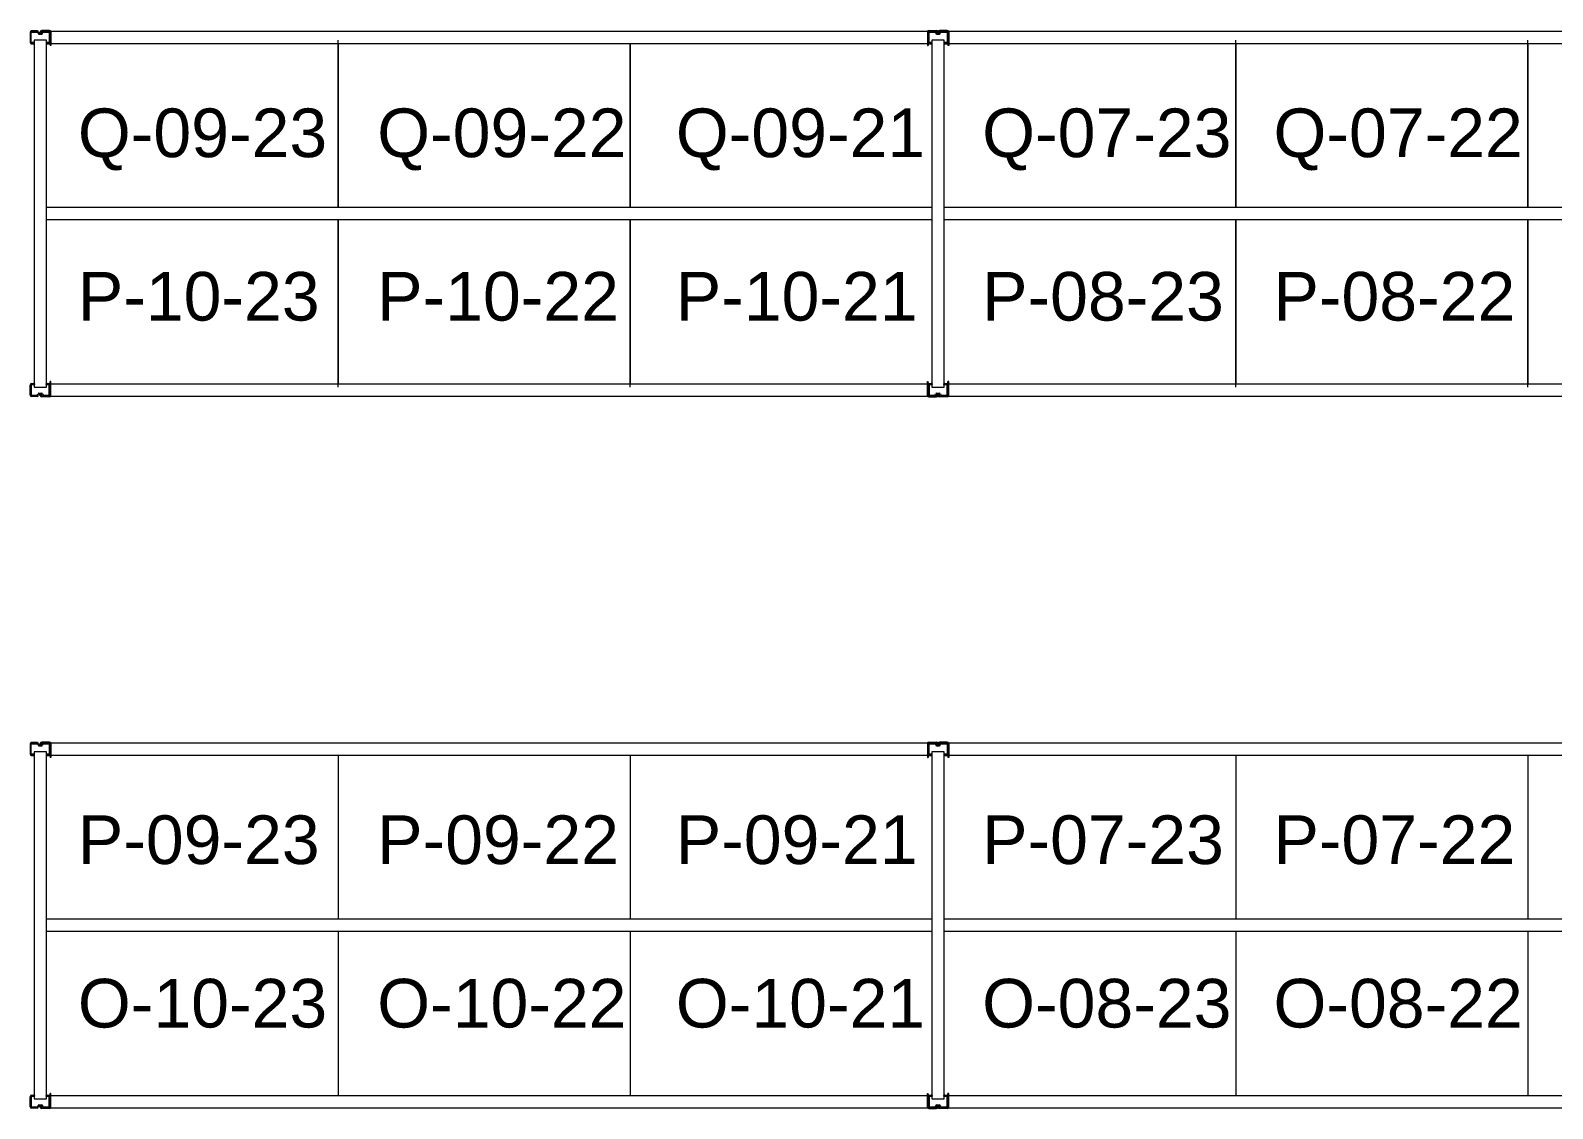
# Model space of a CAD drawing. Header units: inches. Extents: x 2743 to 10591, y -1604 to 5792.
# Drawn here: x 8297.3 to 8547.6, y 5165.9 to 5343.1 of the extents above; entities that cross this region are included whole.
import ezdxf

# ---------------------------------------------------------------- set-up
doc = ezdxf.new("R2010")
doc.units = ezdxf.units.IN
doc.header["$LTSCALE"] = 0.1875
doc.header["$MEASUREMENT"] = 0
for name, color, linetype, lineweight in [('22 Dimension', 7, 'Continuous', 5), ('32 Echelle', 160, 'Continuous', 15), ('33 Poutre', 30, 'Continuous', 15)]:
    doc.layers.add(name, color=color, linetype=linetype, lineweight=lineweight)
doc.styles.add('arial', font='')
doc.styles.get('arial').set_extended_font_data('Arial')

msp = doc.modelspace()

# ---------------------------------------------------------------- hatches: boundary and pattern name
at = {"layer": '32 Echelle'}
for points in [[(8297.89775, 5340.81503), (8297.89775, 5341.00253), (8297.71025, 5341.00253)], [(8299.89775, 5340.81503), (8299.89775, 5341.00253), (8300.08525, 5341.00253)], [(8445.52275, 5340.81503), (8445.52275, 5341.00253), (8445.33525, 5341.00253)], [(8445.52275, 5340.81503), (8445.52275, 5341.00253), (8445.33525, 5341.00253)], [(8447.52275, 5340.81503), (8447.52275, 5341.00253), (8447.71025, 5341.00253)], [(8447.52275, 5340.81503), (8447.52275, 5341.00253), (8447.71025, 5341.00253)], [(8297.89775, 5285.19003), (8297.89775, 5285.00253), (8297.71025, 5285.00253)], [(8299.89775, 5285.19003), (8299.89775, 5285.00253), (8300.08525, 5285.00253)], [(8445.52275, 5285.19003), (8445.52275, 5285.00253), (8445.33525, 5285.00253)], [(8445.52275, 5285.19003), (8445.52275, 5285.00253), (8445.33525, 5285.00253)], [(8447.52275, 5285.19003), (8447.52275, 5285.00253), (8447.71025, 5285.00253)], [(8447.52275, 5285.19003), (8447.52275, 5285.00253), (8447.71025, 5285.00253)], [(8297.89775, 5223.81503), (8297.89775, 5224.00253), (8297.71025, 5224.00253)], [(8299.89775, 5223.81503), (8299.89775, 5224.00253), (8300.08525, 5224.00253)], [(8445.52275, 5223.81503), (8445.52275, 5224.00253), (8445.33525, 5224.00253)], [(8445.52275, 5223.81503), (8445.52275, 5224.00253), (8445.33525, 5224.00253)], [(8447.52275, 5223.81503), (8447.52275, 5224.00253), (8447.71025, 5224.00253)], [(8447.52275, 5223.81503), (8447.52275, 5224.00253), (8447.71025, 5224.00253)], [(8297.89775, 5168.19003), (8297.89775, 5168.00253), (8297.71025, 5168.00253)], [(8299.89775, 5168.19003), (8299.89775, 5168.00253), (8300.08525, 5168.00253)], [(8445.52275, 5168.19003), (8445.52275, 5168.00253), (8445.33525, 5168.00253)], [(8445.52275, 5168.19003), (8445.52275, 5168.00253), (8445.33525, 5168.00253)], [(8447.52275, 5168.19003), (8447.52275, 5168.00253), (8447.71025, 5168.00253)], [(8447.52275, 5168.19003), (8447.52275, 5168.00253), (8447.71025, 5168.00253)]]:
    msp.add_hatch(color=256, dxfattribs=at).paths.add_polyline_path(points)

# ---------------------------------------------------------------- linework, layer by layer
at = {"layer": '22 Dimension'}
for p, q in [((8347.89775, 5341.00253), (8347.89775, 5314.00253)), ((8395.89775, 5341.00253), (8395.89775, 5314.00253)), ((8495.52275, 5341.00253), (8495.52275, 5314.00253)), ((8543.52275, 5341.00253), (8543.52275, 5314.00253)), ((8445.52275, 5314.00253), (8299.89775, 5314.00253)), ((8445.52275, 5312.00253), (8299.89775, 5312.00253)), ((8347.89775, 5312.00253), (8347.89775, 5285.00253)), ((8395.89775, 5312.00253), (8395.89775, 5285.00253)), ((8593.14775, 5314.00253), (8447.52275, 5314.00253)), ((8593.14775, 5312.00253), (8447.52275, 5312.00253)), ((8495.52275, 5312.00253), (8495.52275, 5285.00253)), ((8543.52275, 5312.00253), (8543.52275, 5285.00253)), ((8347.89775, 5224.00253), (8347.89775, 5197.00253)), ((8395.89775, 5224.00253), (8395.89775, 5197.00253)), ((8495.52275, 5224.00253), (8495.52275, 5197.00253)), ((8543.52275, 5224.00253), (8543.52275, 5197.00253)), ((8445.52275, 5197.00253), (8299.89775, 5197.00253)), ((8593.14775, 5197.00253), (8447.52275, 5197.00253)), ((8445.52275, 5195.00253), (8299.89775, 5195.00253)), ((8347.89775, 5195.00253), (8347.89775, 5168.00253)), ((8395.89775, 5195.00253), (8395.89775, 5168.00253)), ((8593.14775, 5195.00253), (8447.52275, 5195.00253)), ((8495.52275, 5195.00253), (8495.52275, 5168.00253)), ((8543.52275, 5195.00253), (8543.52275, 5168.00253))]:
    msp.add_line(p, q, dxfattribs=at)
at = {"layer": '32 Echelle', "linetype": 'Continuous', "lineweight": 25}
for p, q in [((8297.27279, 5342.81878), (8297.27279, 5341.18628)), ((8297.36279, 5341.18628), (8297.36279, 5342.81878)), ((8298.38538, 5343.00253), (8297.45654, 5343.00253)), ((8297.45654, 5342.91253), (8298.38538, 5342.91253)), ((8298.47504, 5342.84619), (8298.51895, 5342.70256)), ((8298.60502, 5342.72887), (8298.5611, 5342.8725)), ((8299.10083, 5342.66253), (8298.69467, 5342.66253)), ((8298.69467, 5342.57253), (8299.10083, 5342.57253)), ((8299.2344, 5342.8725), (8299.19049, 5342.72887)), ((8299.27656, 5342.70256), (8299.32047, 5342.84619)), ((8300.33896, 5343.00253), (8299.41012, 5343.00253)), ((8299.41012, 5342.91253), (8300.33896, 5342.91253)), ((8300.43271, 5342.81878), (8300.43271, 5341.18628)), ((8300.52271, 5341.18628), (8300.52271, 5342.81878)), ((8444.89779, 5342.81878), (8444.89779, 5341.18628)), ((8444.89779, 5342.81878), (8444.89779, 5341.18628)), ((8444.98779, 5341.18628), (8444.98779, 5342.81878)), ((8444.98779, 5341.18628), (8444.98779, 5342.81878)), ((8446.01038, 5343.00253), (8445.08154, 5343.00253)), ((8446.01038, 5343.00253), (8445.08154, 5343.00253)), ((8445.08154, 5342.91253), (8446.01038, 5342.91253)), ((8445.08154, 5342.91253), (8446.01038, 5342.91253)), ((8446.10004, 5342.84619), (8446.14395, 5342.70256)), ((8446.10004, 5342.84619), (8446.14395, 5342.70256)), ((8446.23002, 5342.72887), (8446.1861, 5342.8725)), ((8446.23002, 5342.72887), (8446.1861, 5342.8725)), ((8446.72583, 5342.66253), (8446.31967, 5342.66253)), ((8446.72583, 5342.66253), (8446.31967, 5342.66253)), ((8446.31967, 5342.57253), (8446.72583, 5342.57253)), ((8446.31967, 5342.57253), (8446.72583, 5342.57253)), ((8446.8594, 5342.8725), (8446.81549, 5342.72887)), ((8446.8594, 5342.8725), (8446.81549, 5342.72887)), ((8446.90156, 5342.70256), (8446.94547, 5342.84619)), ((8446.90156, 5342.70256), (8446.94547, 5342.84619)), ((8447.96396, 5343.00253), (8447.03512, 5343.00253)), ((8447.96396, 5343.00253), (8447.03512, 5343.00253)), ((8447.03512, 5342.91253), (8447.96396, 5342.91253)), ((8447.03512, 5342.91253), (8447.96396, 5342.91253)), ((8448.05771, 5342.81878), (8448.05771, 5341.18628)), ((8448.05771, 5342.81878), (8448.05771, 5341.18628)), ((8448.14771, 5341.18628), (8448.14771, 5342.81878)), ((8448.14771, 5341.18628), (8448.14771, 5342.81878)), ((8297.87279, 5341.09253), (8297.45654, 5341.09253)), ((8297.45654, 5341.00253), (8297.87279, 5341.00253)), ((8297.87279, 5341.00253), (8297.87279, 5341.09253)), ((8300.33896, 5341.09253), (8299.92271, 5341.09253)), ((8299.92271, 5341.09253), (8299.92271, 5341.00253)), ((8299.92271, 5341.00253), (8300.33896, 5341.00253)), ((8445.49779, 5341.09253), (8445.08154, 5341.09253)), ((8445.49779, 5341.09253), (8445.08154, 5341.09253)), ((8445.08154, 5341.00253), (8445.49779, 5341.00253)), ((8445.08154, 5341.00253), (8445.49779, 5341.00253)), ((8445.49779, 5341.00253), (8445.49779, 5341.09253)), ((8445.49779, 5341.00253), (8445.49779, 5341.09253)), ((8447.96396, 5341.09253), (8447.54771, 5341.09253)), ((8447.54771, 5341.09253), (8447.54771, 5341.00253)), ((8447.96396, 5341.09253), (8447.54771, 5341.09253)), ((8447.54771, 5341.09253), (8447.54771, 5341.00253)), ((8447.54771, 5341.00253), (8447.96396, 5341.00253)), ((8447.54771, 5341.00253), (8447.96396, 5341.00253)), ((8297.27279, 5283.18628), (8297.27279, 5284.81878)), ((8297.36279, 5284.81878), (8297.36279, 5283.18628)), ((8297.45654, 5285.00253), (8297.87279, 5285.00253)), ((8297.87279, 5284.91253), (8297.45654, 5284.91253)), ((8297.87279, 5285.00253), (8297.87279, 5284.91253)), ((8299.92271, 5285.00253), (8300.33896, 5285.00253)), ((8299.92271, 5284.91253), (8299.92271, 5285.00253)), ((8300.33896, 5284.91253), (8299.92271, 5284.91253)), ((8300.43271, 5283.18628), (8300.43271, 5284.81878)), ((8300.52271, 5284.81878), (8300.52271, 5283.18628)), ((8444.89779, 5283.18628), (8444.89779, 5284.81878)), ((8444.89779, 5283.18628), (8444.89779, 5284.81878)), ((8444.98779, 5284.81878), (8444.98779, 5283.18628)), ((8444.98779, 5284.81878), (8444.98779, 5283.18628)), ((8445.08154, 5285.00253), (8445.49779, 5285.00253)), ((8445.08154, 5285.00253), (8445.49779, 5285.00253)), ((8445.49779, 5284.91253), (8445.08154, 5284.91253)), ((8445.49779, 5284.91253), (8445.08154, 5284.91253)), ((8445.49779, 5285.00253), (8445.49779, 5284.91253)), ((8445.49779, 5285.00253), (8445.49779, 5284.91253)), ((8447.54771, 5285.00253), (8447.96396, 5285.00253)), ((8447.54771, 5284.91253), (8447.54771, 5285.00253)), ((8447.54771, 5285.00253), (8447.96396, 5285.00253)), ((8447.54771, 5284.91253), (8447.54771, 5285.00253)), ((8447.96396, 5284.91253), (8447.54771, 5284.91253)), ((8447.96396, 5284.91253), (8447.54771, 5284.91253)), ((8448.05771, 5283.18628), (8448.05771, 5284.81878)), ((8448.05771, 5283.18628), (8448.05771, 5284.81878)), ((8448.14771, 5284.81878), (8448.14771, 5283.18628)), ((8448.14771, 5284.81878), (8448.14771, 5283.18628)), ((8297.45654, 5283.09253), (8298.38538, 5283.09253)), ((8298.38538, 5283.00253), (8297.45654, 5283.00253)), ((8298.47504, 5283.15887), (8298.51895, 5283.3025)), ((8298.60502, 5283.27619), (8298.5611, 5283.13256)), ((8298.69467, 5283.43253), (8299.10083, 5283.43253)), ((8299.10083, 5283.34253), (8298.69467, 5283.34253)), ((8299.2344, 5283.13256), (8299.19049, 5283.27619)), ((8299.27656, 5283.3025), (8299.32047, 5283.15887)), ((8299.41012, 5283.09253), (8300.33896, 5283.09253)), ((8300.33896, 5283.00253), (8299.41012, 5283.00253)), ((8445.08154, 5283.09253), (8446.01038, 5283.09253)), ((8445.08154, 5283.09253), (8446.01038, 5283.09253)), ((8446.01038, 5283.00253), (8445.08154, 5283.00253)), ((8446.01038, 5283.00253), (8445.08154, 5283.00253)), ((8446.10004, 5283.15887), (8446.14395, 5283.3025)), ((8446.10004, 5283.15887), (8446.14395, 5283.3025)), ((8446.23002, 5283.27619), (8446.1861, 5283.13256)), ((8446.23002, 5283.27619), (8446.1861, 5283.13256)), ((8446.31967, 5283.43253), (8446.72583, 5283.43253)), ((8446.31967, 5283.43253), (8446.72583, 5283.43253)), ((8446.72583, 5283.34253), (8446.31967, 5283.34253)), ((8446.72583, 5283.34253), (8446.31967, 5283.34253)), ((8446.8594, 5283.13256), (8446.81549, 5283.27619)), ((8446.8594, 5283.13256), (8446.81549, 5283.27619)), ((8446.90156, 5283.3025), (8446.94547, 5283.15887)), ((8446.90156, 5283.3025), (8446.94547, 5283.15887)), ((8447.03512, 5283.09253), (8447.96396, 5283.09253)), ((8447.03512, 5283.09253), (8447.96396, 5283.09253)), ((8447.96396, 5283.00253), (8447.03512, 5283.00253)), ((8447.96396, 5283.00253), (8447.03512, 5283.00253)), ((8297.27279, 5225.81878), (8297.27279, 5224.18628)), ((8297.36279, 5224.18628), (8297.36279, 5225.81878)), ((8298.38538, 5226.00253), (8297.45654, 5226.00253)), ((8297.45654, 5225.91253), (8298.38538, 5225.91253)), ((8297.87279, 5224.09253), (8297.45654, 5224.09253)), ((8297.45654, 5224.00253), (8297.87279, 5224.00253)), ((8297.87279, 5224.00253), (8297.87279, 5224.09253)), ((8298.47504, 5225.84619), (8298.51895, 5225.70256)), ((8298.60502, 5225.72887), (8298.5611, 5225.8725)), ((8299.10083, 5225.66253), (8298.69467, 5225.66253)), ((8298.69467, 5225.57253), (8299.10083, 5225.57253)), ((8299.2344, 5225.8725), (8299.19049, 5225.72887)), ((8299.27656, 5225.70256), (8299.32047, 5225.84619)), ((8300.33896, 5226.00253), (8299.41012, 5226.00253)), ((8299.41012, 5225.91253), (8300.33896, 5225.91253)), ((8300.33896, 5224.09253), (8299.92271, 5224.09253)), ((8299.92271, 5224.09253), (8299.92271, 5224.00253)), ((8299.92271, 5224.00253), (8300.33896, 5224.00253)), ((8300.43271, 5225.81878), (8300.43271, 5224.18628)), ((8300.52271, 5224.18628), (8300.52271, 5225.81878)), ((8444.89779, 5225.81878), (8444.89779, 5224.18628)), ((8444.89779, 5225.81878), (8444.89779, 5224.18628)), ((8444.98779, 5224.18628), (8444.98779, 5225.81878)), ((8444.98779, 5224.18628), (8444.98779, 5225.81878)), ((8446.01038, 5226.00253), (8445.08154, 5226.00253)), ((8446.01038, 5226.00253), (8445.08154, 5226.00253)), ((8445.08154, 5225.91253), (8446.01038, 5225.91253)), ((8445.08154, 5225.91253), (8446.01038, 5225.91253)), ((8445.49779, 5224.09253), (8445.08154, 5224.09253)), ((8445.49779, 5224.09253), (8445.08154, 5224.09253)), ((8445.08154, 5224.00253), (8445.49779, 5224.00253)), ((8445.08154, 5224.00253), (8445.49779, 5224.00253)), ((8445.49779, 5224.00253), (8445.49779, 5224.09253)), ((8445.49779, 5224.00253), (8445.49779, 5224.09253)), ((8446.10004, 5225.84619), (8446.14395, 5225.70256)), ((8446.10004, 5225.84619), (8446.14395, 5225.70256)), ((8446.23002, 5225.72887), (8446.1861, 5225.8725)), ((8446.23002, 5225.72887), (8446.1861, 5225.8725)), ((8446.72583, 5225.66253), (8446.31967, 5225.66253)), ((8446.72583, 5225.66253), (8446.31967, 5225.66253)), ((8446.31967, 5225.57253), (8446.72583, 5225.57253)), ((8446.31967, 5225.57253), (8446.72583, 5225.57253)), ((8446.8594, 5225.8725), (8446.81549, 5225.72887)), ((8446.8594, 5225.8725), (8446.81549, 5225.72887)), ((8446.90156, 5225.70256), (8446.94547, 5225.84619)), ((8446.90156, 5225.70256), (8446.94547, 5225.84619)), ((8447.96396, 5226.00253), (8447.03512, 5226.00253)), ((8447.96396, 5226.00253), (8447.03512, 5226.00253)), ((8447.03512, 5225.91253), (8447.96396, 5225.91253)), ((8447.03512, 5225.91253), (8447.96396, 5225.91253)), ((8447.96396, 5224.09253), (8447.54771, 5224.09253)), ((8447.54771, 5224.09253), (8447.54771, 5224.00253)), ((8447.96396, 5224.09253), (8447.54771, 5224.09253)), ((8447.54771, 5224.09253), (8447.54771, 5224.00253)), ((8447.54771, 5224.00253), (8447.96396, 5224.00253)), ((8447.54771, 5224.00253), (8447.96396, 5224.00253)), ((8448.05771, 5225.81878), (8448.05771, 5224.18628)), ((8448.05771, 5225.81878), (8448.05771, 5224.18628)), ((8448.14771, 5224.18628), (8448.14771, 5225.81878)), ((8448.14771, 5224.18628), (8448.14771, 5225.81878)), ((8297.27279, 5166.18628), (8297.27279, 5167.81878)), ((8297.36279, 5167.81878), (8297.36279, 5166.18628)), ((8297.45654, 5168.00253), (8297.87279, 5168.00253)), ((8297.87279, 5167.91253), (8297.45654, 5167.91253)), ((8297.87279, 5168.00253), (8297.87279, 5167.91253)), ((8298.69467, 5166.43253), (8299.10083, 5166.43253)), ((8299.92271, 5168.00253), (8300.33896, 5168.00253)), ((8299.92271, 5167.91253), (8299.92271, 5168.00253)), ((8300.33896, 5167.91253), (8299.92271, 5167.91253)), ((8300.43271, 5166.18628), (8300.43271, 5167.81878)), ((8300.52271, 5167.81878), (8300.52271, 5166.18628)), ((8444.89779, 5166.18628), (8444.89779, 5167.81878)), ((8444.89779, 5166.18628), (8444.89779, 5167.81878)), ((8444.98779, 5167.81878), (8444.98779, 5166.18628)), ((8444.98779, 5167.81878), (8444.98779, 5166.18628)), ((8445.08154, 5168.00253), (8445.49779, 5168.00253)), ((8445.08154, 5168.00253), (8445.49779, 5168.00253)), ((8445.49779, 5167.91253), (8445.08154, 5167.91253)), ((8445.49779, 5167.91253), (8445.08154, 5167.91253)), ((8445.49779, 5168.00253), (8445.49779, 5167.91253)), ((8445.49779, 5168.00253), (8445.49779, 5167.91253)), ((8446.31967, 5166.43253), (8446.72583, 5166.43253)), ((8446.31967, 5166.43253), (8446.72583, 5166.43253)), ((8447.54771, 5168.00253), (8447.96396, 5168.00253)), ((8447.54771, 5167.91253), (8447.54771, 5168.00253)), ((8447.54771, 5168.00253), (8447.96396, 5168.00253)), ((8447.54771, 5167.91253), (8447.54771, 5168.00253)), ((8447.96396, 5167.91253), (8447.54771, 5167.91253)), ((8447.96396, 5167.91253), (8447.54771, 5167.91253)), ((8448.05771, 5166.18628), (8448.05771, 5167.81878)), ((8448.05771, 5166.18628), (8448.05771, 5167.81878)), ((8448.14771, 5167.81878), (8448.14771, 5166.18628)), ((8448.14771, 5167.81878), (8448.14771, 5166.18628)), ((8297.45654, 5166.09253), (8298.38538, 5166.09253)), ((8298.38538, 5166.00253), (8297.45654, 5166.00253)), ((8298.47504, 5166.15887), (8298.51895, 5166.3025)), ((8298.60502, 5166.27619), (8298.5611, 5166.13256)), ((8299.10083, 5166.34253), (8298.69467, 5166.34253)), ((8299.2344, 5166.13256), (8299.19049, 5166.27619)), ((8299.27656, 5166.3025), (8299.32047, 5166.15887)), ((8299.41012, 5166.09253), (8300.33896, 5166.09253)), ((8300.33896, 5166.00253), (8299.41012, 5166.00253)), ((8445.08154, 5166.09253), (8446.01038, 5166.09253)), ((8445.08154, 5166.09253), (8446.01038, 5166.09253)), ((8446.01038, 5166.00253), (8445.08154, 5166.00253)), ((8446.01038, 5166.00253), (8445.08154, 5166.00253)), ((8446.10004, 5166.15887), (8446.14395, 5166.3025)), ((8446.10004, 5166.15887), (8446.14395, 5166.3025)), ((8446.23002, 5166.27619), (8446.1861, 5166.13256)), ((8446.23002, 5166.27619), (8446.1861, 5166.13256)), ((8446.72583, 5166.34253), (8446.31967, 5166.34253)), ((8446.72583, 5166.34253), (8446.31967, 5166.34253)), ((8446.8594, 5166.13256), (8446.81549, 5166.27619)), ((8446.8594, 5166.13256), (8446.81549, 5166.27619)), ((8446.90156, 5166.3025), (8446.94547, 5166.15887)), ((8446.90156, 5166.3025), (8446.94547, 5166.15887)), ((8447.03512, 5166.09253), (8447.96396, 5166.09253)), ((8447.03512, 5166.09253), (8447.96396, 5166.09253)), ((8447.96396, 5166.00253), (8447.03512, 5166.00253)), ((8447.96396, 5166.00253), (8447.03512, 5166.00253))]:
    msp.add_line(p, q, dxfattribs=at)
at = {"layer": '32 Echelle'}
for p, q in [((8297.89775, 5341.00253), (8297.71025, 5341.00253)), ((8297.89775, 5340.81503), (8297.71025, 5341.00253)), ((8299.89775, 5341.50253), (8297.89775, 5341.50253)), ((8297.89775, 5341.50253), (8297.89775, 5284.50253)), ((8297.89775, 5340.81503), (8297.89775, 5341.00253)), ((8299.89775, 5284.50253), (8299.89775, 5341.50253)), ((8299.89775, 5341.00253), (8300.08525, 5341.00253)), ((8299.89775, 5340.81503), (8299.89775, 5341.00253)), ((8299.89775, 5340.81503), (8300.08525, 5341.00253)), ((8347.89775, 5314.00253), (8347.89775, 5341.50253)), ((8395.89775, 5314.00253), (8395.89775, 5341.00253)), ((8445.52275, 5341.00253), (8445.33525, 5341.00253)), ((8445.52275, 5340.81503), (8445.33525, 5341.00253)), ((8445.52275, 5341.00253), (8445.33525, 5341.00253)), ((8445.52275, 5340.81503), (8445.33525, 5341.00253)), ((8447.52275, 5341.50253), (8445.52275, 5341.50253)), ((8445.52275, 5341.50253), (8445.52275, 5284.50253)), ((8447.52275, 5341.50253), (8445.52275, 5341.50253)), ((8445.52275, 5341.50253), (8445.52275, 5284.50253)), ((8445.52275, 5340.81503), (8445.52275, 5341.00253)), ((8445.52275, 5340.81503), (8445.52275, 5341.00253)), ((8447.52275, 5284.50253), (8447.52275, 5341.50253)), ((8447.52275, 5284.50253), (8447.52275, 5341.50253)), ((8447.52275, 5341.00253), (8447.71025, 5341.00253)), ((8447.52275, 5340.81503), (8447.52275, 5341.00253)), ((8447.52275, 5340.81503), (8447.71025, 5341.00253)), ((8447.52275, 5341.00253), (8447.71025, 5341.00253)), ((8447.52275, 5340.81503), (8447.52275, 5341.00253)), ((8447.52275, 5340.81503), (8447.71025, 5341.00253)), ((8495.52275, 5314.00253), (8495.52275, 5341.50253)), ((8543.52275, 5314.00253), (8543.52275, 5341.50253)), ((8347.89775, 5284.50253), (8347.89775, 5312.00253)), ((8395.89775, 5284.50253), (8395.89775, 5312.00253)), ((8495.52275, 5284.50253), (8495.52275, 5312.00253)), ((8543.52275, 5284.50253), (8543.52275, 5312.00253)), ((8297.89775, 5285.19003), (8297.71025, 5285.00253)), ((8297.89775, 5285.00253), (8297.71025, 5285.00253)), ((8297.89775, 5285.19003), (8297.89775, 5285.00253)), ((8297.89775, 5284.50253), (8299.89775, 5284.50253)), ((8299.89775, 5285.19003), (8299.89775, 5285.00253)), ((8299.89775, 5285.19003), (8300.08525, 5285.00253)), ((8299.89775, 5285.00253), (8300.08525, 5285.00253)), ((8445.52275, 5285.19003), (8445.33525, 5285.00253)), ((8445.52275, 5285.19003), (8445.33525, 5285.00253)), ((8445.52275, 5285.00253), (8445.33525, 5285.00253)), ((8445.52275, 5285.00253), (8445.33525, 5285.00253)), ((8445.52275, 5285.19003), (8445.52275, 5285.00253)), ((8445.52275, 5285.19003), (8445.52275, 5285.00253)), ((8445.52275, 5284.50253), (8447.52275, 5284.50253)), ((8445.52275, 5284.50253), (8447.52275, 5284.50253)), ((8447.52275, 5285.19003), (8447.52275, 5285.00253)), ((8447.52275, 5285.19003), (8447.71025, 5285.00253)), ((8447.52275, 5285.19003), (8447.52275, 5285.00253)), ((8447.52275, 5285.19003), (8447.71025, 5285.00253)), ((8447.52275, 5285.00253), (8447.71025, 5285.00253)), ((8447.52275, 5285.00253), (8447.71025, 5285.00253)), ((8297.89775, 5224.00253), (8297.71025, 5224.00253)), ((8297.89775, 5223.81503), (8297.71025, 5224.00253)), ((8299.89775, 5224.50253), (8297.89775, 5224.50253)), ((8297.89775, 5224.50253), (8297.89775, 5167.50253)), ((8297.89775, 5223.81503), (8297.89775, 5224.00253)), ((8299.89775, 5167.50253), (8299.89775, 5224.50253)), ((8299.89775, 5224.00253), (8300.08525, 5224.00253)), ((8299.89775, 5223.81503), (8299.89775, 5224.00253)), ((8299.89775, 5223.81503), (8300.08525, 5224.00253)), ((8445.52275, 5224.00253), (8445.33525, 5224.00253)), ((8445.52275, 5223.81503), (8445.33525, 5224.00253)), ((8445.52275, 5224.00253), (8445.33525, 5224.00253)), ((8445.52275, 5223.81503), (8445.33525, 5224.00253)), ((8447.52275, 5224.50253), (8445.52275, 5224.50253)), ((8445.52275, 5224.50253), (8445.52275, 5167.50253)), ((8447.52275, 5224.50253), (8445.52275, 5224.50253)), ((8445.52275, 5224.50253), (8445.52275, 5167.50253)), ((8445.52275, 5223.81503), (8445.52275, 5224.00253)), ((8445.52275, 5223.81503), (8445.52275, 5224.00253)), ((8447.52275, 5167.50253), (8447.52275, 5224.50253)), ((8447.52275, 5167.50253), (8447.52275, 5224.50253)), ((8447.52275, 5224.00253), (8447.71025, 5224.00253)), ((8447.52275, 5223.81503), (8447.52275, 5224.00253)), ((8447.52275, 5223.81503), (8447.71025, 5224.00253)), ((8447.52275, 5224.00253), (8447.71025, 5224.00253)), ((8447.52275, 5223.81503), (8447.52275, 5224.00253)), ((8447.52275, 5223.81503), (8447.71025, 5224.00253)), ((8297.89775, 5168.19003), (8297.71025, 5168.00253)), ((8297.89775, 5168.00253), (8297.71025, 5168.00253)), ((8297.89775, 5168.19003), (8297.89775, 5168.00253)), ((8297.89775, 5167.50253), (8299.89775, 5167.50253)), ((8299.89775, 5168.19003), (8299.89775, 5168.00253)), ((8299.89775, 5168.19003), (8300.08525, 5168.00253)), ((8299.89775, 5168.00253), (8300.08525, 5168.00253)), ((8445.52275, 5168.19003), (8445.33525, 5168.00253)), ((8445.52275, 5168.19003), (8445.33525, 5168.00253)), ((8445.52275, 5168.00253), (8445.33525, 5168.00253)), ((8445.52275, 5168.00253), (8445.33525, 5168.00253)), ((8445.52275, 5168.19003), (8445.52275, 5168.00253)), ((8445.52275, 5168.19003), (8445.52275, 5168.00253)), ((8445.52275, 5167.50253), (8447.52275, 5167.50253)), ((8445.52275, 5167.50253), (8447.52275, 5167.50253)), ((8447.52275, 5168.19003), (8447.52275, 5168.00253)), ((8447.52275, 5168.19003), (8447.71025, 5168.00253)), ((8447.52275, 5168.19003), (8447.52275, 5168.00253)), ((8447.52275, 5168.19003), (8447.71025, 5168.00253)), ((8447.52275, 5168.00253), (8447.71025, 5168.00253)), ((8447.52275, 5168.00253), (8447.71025, 5168.00253))]:
    msp.add_line(p, q, dxfattribs=at)
at = {"layer": '32 Echelle', "linetype": 'Continuous', "lineweight": 25}
for centre, radius, start, end in [((8297.45654, 5342.81878), 0.18375, 90, 180), ((8297.45654, 5342.81878), 0.09375, 90, 180), ((8298.38538, 5342.81878), 0.18375, 17, 90), ((8298.38538, 5342.81878), 0.09375, 17, 90), ((8298.69467, 5342.75628), 0.18375, 197, 270), ((8298.69467, 5342.75628), 0.09375, 197, 270), ((8299.10083, 5342.75628), 0.09375, 270, 343), ((8299.10083, 5342.75628), 0.18375, 270, 343), ((8299.41012, 5342.81878), 0.18375, 90, 163), ((8299.41012, 5342.81878), 0.09375, 90, 163), ((8300.33896, 5342.81878), 0.18375, 0, 90), ((8300.33896, 5342.81878), 0.09375, 0, 90), ((8445.08154, 5342.81878), 0.18375, 90, 180), ((8445.08154, 5342.81878), 0.18375, 90, 180), ((8445.08154, 5342.81878), 0.09375, 90, 180), ((8445.08154, 5342.81878), 0.09375, 90, 180), ((8446.01038, 5342.81878), 0.18375, 17, 90), ((8446.01038, 5342.81878), 0.18375, 17, 90), ((8446.01038, 5342.81878), 0.09375, 17, 90), ((8446.01038, 5342.81878), 0.09375, 17, 90), ((8446.31967, 5342.75628), 0.18375, 197, 270), ((8446.31967, 5342.75628), 0.18375, 197, 270), ((8446.31967, 5342.75628), 0.09375, 197, 270), ((8446.31967, 5342.75628), 0.09375, 197, 270), ((8446.72583, 5342.75628), 0.09375, 270, 343), ((8446.72583, 5342.75628), 0.09375, 270, 343), ((8446.72583, 5342.75628), 0.18375, 270, 343), ((8446.72583, 5342.75628), 0.18375, 270, 343), ((8447.03512, 5342.81878), 0.18375, 90, 163), ((8447.03512, 5342.81878), 0.18375, 90, 163), ((8447.03512, 5342.81878), 0.09375, 90, 163), ((8447.03512, 5342.81878), 0.09375, 90, 163), ((8447.96396, 5342.81878), 0.18375, 0, 90), ((8447.96396, 5342.81878), 0.18375, 0, 90), ((8447.96396, 5342.81878), 0.09375, 0, 90), ((8447.96396, 5342.81878), 0.09375, 0, 90), ((8297.45654, 5341.18628), 0.18375, 180, 270), ((8297.45654, 5341.18628), 0.09375, 180, 270), ((8300.33896, 5341.18628), 0.09375, 270, 0), ((8300.33896, 5341.18628), 0.18375, 270, 0), ((8445.08154, 5341.18628), 0.18375, 180, 270), ((8445.08154, 5341.18628), 0.18375, 180, 270), ((8445.08154, 5341.18628), 0.09375, 180, 270), ((8445.08154, 5341.18628), 0.09375, 180, 270), ((8447.96396, 5341.18628), 0.09375, 270, 0), ((8447.96396, 5341.18628), 0.18375, 270, 0), ((8447.96396, 5341.18628), 0.09375, 270, 0), ((8447.96396, 5341.18628), 0.18375, 270, 0), ((8297.45654, 5284.81878), 0.18375, 90, 180), ((8297.45654, 5284.81878), 0.09375, 90, 180), ((8300.33896, 5284.81878), 0.18375, 0, 90), ((8300.33896, 5284.81878), 0.09375, 0, 90), ((8445.08154, 5284.81878), 0.18375, 90, 180), ((8445.08154, 5284.81878), 0.18375, 90, 180), ((8445.08154, 5284.81878), 0.09375, 90, 180), ((8445.08154, 5284.81878), 0.09375, 90, 180), ((8447.96396, 5284.81878), 0.18375, 0, 90), ((8447.96396, 5284.81878), 0.18375, 0, 90), ((8447.96396, 5284.81878), 0.09375, 0, 90), ((8447.96396, 5284.81878), 0.09375, 0, 90), ((8297.45654, 5283.18628), 0.18375, 180, 270), ((8297.45654, 5283.18628), 0.09375, 180, 270), ((8298.38538, 5283.18628), 0.09375, 270, 343), ((8298.38538, 5283.18628), 0.18375, 270, 343), ((8298.69467, 5283.24878), 0.18375, 90, 163), ((8298.69467, 5283.24878), 0.09375, 90, 163), ((8299.10083, 5283.24878), 0.18375, 17, 90), ((8299.10083, 5283.24878), 0.09375, 17, 90), ((8299.41012, 5283.18628), 0.18375, 197, 270), ((8299.41012, 5283.18628), 0.09375, 197, 270), ((8300.33896, 5283.18628), 0.09375, 270, 0), ((8300.33896, 5283.18628), 0.18375, 270, 0), ((8445.08154, 5283.18628), 0.18375, 180, 270), ((8445.08154, 5283.18628), 0.18375, 180, 270), ((8445.08154, 5283.18628), 0.09375, 180, 270), ((8445.08154, 5283.18628), 0.09375, 180, 270), ((8446.01038, 5283.18628), 0.09375, 270, 343), ((8446.01038, 5283.18628), 0.09375, 270, 343), ((8446.01038, 5283.18628), 0.18375, 270, 343), ((8446.01038, 5283.18628), 0.18375, 270, 343), ((8446.31967, 5283.24878), 0.18375, 90, 163), ((8446.31967, 5283.24878), 0.18375, 90, 163), ((8446.31967, 5283.24878), 0.09375, 90, 163), ((8446.31967, 5283.24878), 0.09375, 90, 163), ((8446.72583, 5283.24878), 0.18375, 17, 90), ((8446.72583, 5283.24878), 0.18375, 17, 90), ((8446.72583, 5283.24878), 0.09375, 17, 90), ((8446.72583, 5283.24878), 0.09375, 17, 90), ((8447.03512, 5283.18628), 0.18375, 197, 270), ((8447.03512, 5283.18628), 0.18375, 197, 270), ((8447.03512, 5283.18628), 0.09375, 197, 270), ((8447.03512, 5283.18628), 0.09375, 197, 270), ((8447.96396, 5283.18628), 0.09375, 270, 0), ((8447.96396, 5283.18628), 0.18375, 270, 0), ((8447.96396, 5283.18628), 0.09375, 270, 0), ((8447.96396, 5283.18628), 0.18375, 270, 0), ((8297.45654, 5225.81878), 0.18375, 90, 180), ((8297.45654, 5224.18628), 0.18375, 180, 270), ((8297.45654, 5225.81878), 0.09375, 90, 180), ((8297.45654, 5224.18628), 0.09375, 180, 270), ((8298.38538, 5225.81878), 0.18375, 17, 90), ((8298.38538, 5225.81878), 0.09375, 17, 90), ((8298.69467, 5225.75628), 0.18375, 197, 270), ((8298.69467, 5225.75628), 0.09375, 197, 270), ((8299.10083, 5225.75628), 0.09375, 270, 343), ((8299.10083, 5225.75628), 0.18375, 270, 343), ((8299.41012, 5225.81878), 0.18375, 90, 163), ((8299.41012, 5225.81878), 0.09375, 90, 163), ((8300.33896, 5225.81878), 0.18375, 0, 90), ((8300.33896, 5225.81878), 0.09375, 0, 90), ((8300.33896, 5224.18628), 0.09375, 270, 0), ((8300.33896, 5224.18628), 0.18375, 270, 0), ((8445.08154, 5225.81878), 0.18375, 90, 180), ((8445.08154, 5225.81878), 0.18375, 90, 180), ((8445.08154, 5224.18628), 0.18375, 180, 270), ((8445.08154, 5224.18628), 0.18375, 180, 270), ((8445.08154, 5225.81878), 0.09375, 90, 180), ((8445.08154, 5225.81878), 0.09375, 90, 180), ((8445.08154, 5224.18628), 0.09375, 180, 270), ((8445.08154, 5224.18628), 0.09375, 180, 270), ((8446.01038, 5225.81878), 0.18375, 17, 90), ((8446.01038, 5225.81878), 0.18375, 17, 90), ((8446.01038, 5225.81878), 0.09375, 17, 90), ((8446.01038, 5225.81878), 0.09375, 17, 90), ((8446.31967, 5225.75628), 0.18375, 197, 270), ((8446.31967, 5225.75628), 0.18375, 197, 270), ((8446.31967, 5225.75628), 0.09375, 197, 270), ((8446.31967, 5225.75628), 0.09375, 197, 270), ((8446.72583, 5225.75628), 0.09375, 270, 343), ((8446.72583, 5225.75628), 0.09375, 270, 343), ((8446.72583, 5225.75628), 0.18375, 270, 343), ((8446.72583, 5225.75628), 0.18375, 270, 343), ((8447.03512, 5225.81878), 0.18375, 90, 163), ((8447.03512, 5225.81878), 0.18375, 90, 163), ((8447.03512, 5225.81878), 0.09375, 90, 163), ((8447.03512, 5225.81878), 0.09375, 90, 163), ((8447.96396, 5225.81878), 0.18375, 0, 90), ((8447.96396, 5225.81878), 0.18375, 0, 90), ((8447.96396, 5225.81878), 0.09375, 0, 90), ((8447.96396, 5225.81878), 0.09375, 0, 90), ((8447.96396, 5224.18628), 0.09375, 270, 0), ((8447.96396, 5224.18628), 0.18375, 270, 0), ((8447.96396, 5224.18628), 0.09375, 270, 0), ((8447.96396, 5224.18628), 0.18375, 270, 0), ((8297.45654, 5167.81878), 0.18375, 90, 180), ((8297.45654, 5167.81878), 0.09375, 90, 180), ((8298.69467, 5166.24878), 0.18375, 90, 163), ((8299.10083, 5166.24878), 0.18375, 17, 90), ((8300.33896, 5167.81878), 0.18375, 0, 90), ((8300.33896, 5167.81878), 0.09375, 0, 90), ((8445.08154, 5167.81878), 0.18375, 90, 180), ((8445.08154, 5167.81878), 0.18375, 90, 180), ((8445.08154, 5167.81878), 0.09375, 90, 180), ((8445.08154, 5167.81878), 0.09375, 90, 180), ((8446.31967, 5166.24878), 0.18375, 90, 163), ((8446.31967, 5166.24878), 0.18375, 90, 163), ((8446.72583, 5166.24878), 0.18375, 17, 90), ((8446.72583, 5166.24878), 0.18375, 17, 90), ((8447.96396, 5167.81878), 0.18375, 0, 90), ((8447.96396, 5167.81878), 0.18375, 0, 90), ((8447.96396, 5167.81878), 0.09375, 0, 90), ((8447.96396, 5167.81878), 0.09375, 0, 90), ((8297.45654, 5166.18628), 0.18375, 180, 270), ((8297.45654, 5166.18628), 0.09375, 180, 270), ((8298.38538, 5166.18628), 0.09375, 270, 343), ((8298.38538, 5166.18628), 0.18375, 270, 343), ((8298.69467, 5166.24878), 0.09375, 90, 163), ((8299.10083, 5166.24878), 0.09375, 17, 90), ((8299.41012, 5166.18628), 0.18375, 197, 270), ((8299.41012, 5166.18628), 0.09375, 197, 270), ((8300.33896, 5166.18628), 0.09375, 270, 0), ((8300.33896, 5166.18628), 0.18375, 270, 0), ((8445.08154, 5166.18628), 0.18375, 180, 270), ((8445.08154, 5166.18628), 0.18375, 180, 270), ((8445.08154, 5166.18628), 0.09375, 180, 270), ((8445.08154, 5166.18628), 0.09375, 180, 270), ((8446.01038, 5166.18628), 0.09375, 270, 343), ((8446.01038, 5166.18628), 0.09375, 270, 343), ((8446.01038, 5166.18628), 0.18375, 270, 343), ((8446.01038, 5166.18628), 0.18375, 270, 343), ((8446.31967, 5166.24878), 0.09375, 90, 163), ((8446.31967, 5166.24878), 0.09375, 90, 163), ((8446.72583, 5166.24878), 0.09375, 17, 90), ((8446.72583, 5166.24878), 0.09375, 17, 90), ((8447.03512, 5166.18628), 0.18375, 197, 270), ((8447.03512, 5166.18628), 0.18375, 197, 270), ((8447.03512, 5166.18628), 0.09375, 197, 270), ((8447.03512, 5166.18628), 0.09375, 197, 270), ((8447.96396, 5166.18628), 0.09375, 270, 0), ((8447.96396, 5166.18628), 0.18375, 270, 0), ((8447.96396, 5166.18628), 0.09375, 270, 0), ((8447.96396, 5166.18628), 0.18375, 270, 0)]:
    msp.add_arc(centre, radius, start, end, dxfattribs=at)
at = {"layer": '33 Poutre'}
for p, q in [((8298.89775, 5342.66253), (8298.89775, 5342.87753)), ((8299.01675, 5342.66253), (8298.89775, 5342.66253)), ((8299.01675, 5342.66253), (8299.01675, 5342.87753)), ((8300.40375, 5343.12153), (8299.14175, 5343.12153)), ((8299.14175, 5343.00253), (8300.40375, 5343.00253)), ((8300.52875, 5342.87753), (8300.52875, 5340.62153)), ((8300.64775, 5343.00253), (8444.77275, 5343.00253)), ((8300.64775, 5343.00253), (8300.64775, 5341.00253)), ((8300.64775, 5342.87753), (8300.64775, 5340.62153)), ((8444.77275, 5343.00253), (8444.77275, 5341.00253)), ((8444.77275, 5342.87753), (8444.77275, 5340.62153)), ((8444.89175, 5342.87753), (8444.89175, 5340.62153)), ((8445.01675, 5343.12153), (8446.27875, 5343.12153)), ((8446.27875, 5343.00253), (8445.01675, 5343.00253)), ((8446.40375, 5342.66253), (8446.40375, 5342.87753)), ((8446.40375, 5342.66253), (8446.52275, 5342.66253)), ((8446.52275, 5342.66253), (8446.52275, 5342.87753)), ((8446.52275, 5342.66253), (8446.52275, 5342.87753)), ((8446.64175, 5342.66253), (8446.52275, 5342.66253)), ((8446.64175, 5342.66253), (8446.64175, 5342.87753)), ((8448.02875, 5343.12153), (8446.76675, 5343.12153)), ((8446.76675, 5343.00253), (8448.02875, 5343.00253)), ((8448.15375, 5342.87753), (8448.15375, 5340.62153)), ((8448.27275, 5343.00253), (8592.39775, 5343.00253)), ((8448.27275, 5343.00253), (8448.27275, 5341.00253)), ((8448.27275, 5342.87753), (8448.27275, 5340.62153)), ((8300.64775, 5340.62153), (8300.52875, 5340.62153)), ((8300.64775, 5341.00253), (8444.77275, 5341.00253)), ((8444.77275, 5340.62153), (8444.89175, 5340.62153)), ((8448.27275, 5340.62153), (8448.15375, 5340.62153)), ((8448.27275, 5341.00253), (8592.39775, 5341.00253)), ((8300.64775, 5285.38353), (8300.52875, 5285.38353)), ((8300.52875, 5283.12753), (8300.52875, 5285.38353)), ((8300.64775, 5283.12753), (8300.64775, 5285.38353)), ((8300.64775, 5285.00253), (8444.77275, 5285.00253)), ((8300.64775, 5283.00253), (8300.64775, 5285.00253)), ((8444.77275, 5283.12753), (8444.77275, 5285.38353)), ((8444.77275, 5285.38353), (8444.89175, 5285.38353)), ((8444.77275, 5283.00253), (8444.77275, 5285.00253)), ((8444.89175, 5283.12753), (8444.89175, 5285.38353)), ((8448.27275, 5285.38353), (8448.15375, 5285.38353)), ((8448.15375, 5283.12753), (8448.15375, 5285.38353)), ((8448.27275, 5283.12753), (8448.27275, 5285.38353)), ((8448.27275, 5285.00253), (8592.39775, 5285.00253)), ((8448.27275, 5283.00253), (8448.27275, 5285.00253)), ((8298.89775, 5283.34253), (8298.89775, 5283.12753)), ((8299.01675, 5283.34253), (8298.89775, 5283.34253)), ((8299.01675, 5283.34253), (8299.01675, 5283.12753)), ((8299.14175, 5283.00253), (8300.40375, 5283.00253)), ((8300.40375, 5282.88353), (8299.14175, 5282.88353)), ((8300.64775, 5283.00253), (8444.77275, 5283.00253)), ((8446.27875, 5283.00253), (8445.01675, 5283.00253)), ((8445.01675, 5282.88353), (8446.27875, 5282.88353)), ((8446.40375, 5283.34253), (8446.40375, 5283.12753)), ((8446.40375, 5283.34253), (8446.52275, 5283.34253)), ((8446.52275, 5283.34253), (8446.52275, 5283.12753)), ((8446.52275, 5283.34253), (8446.52275, 5283.12753)), ((8446.64175, 5283.34253), (8446.52275, 5283.34253)), ((8446.64175, 5283.34253), (8446.64175, 5283.12753)), ((8446.76675, 5283.00253), (8448.02875, 5283.00253)), ((8448.02875, 5282.88353), (8446.76675, 5282.88353)), ((8448.27275, 5283.00253), (8592.39775, 5283.00253)), ((8298.89775, 5225.66253), (8298.89775, 5225.87753)), ((8299.01675, 5225.66253), (8298.89775, 5225.66253)), ((8299.01675, 5225.66253), (8299.01675, 5225.87753)), ((8300.40375, 5226.12153), (8299.14175, 5226.12153)), ((8299.14175, 5226.00253), (8300.40375, 5226.00253)), ((8300.52875, 5225.87753), (8300.52875, 5223.62153)), ((8300.64775, 5226.00253), (8444.77275, 5226.00253)), ((8300.64775, 5226.00253), (8300.64775, 5224.00253)), ((8300.64775, 5225.87753), (8300.64775, 5223.62153)), ((8300.64775, 5224.00253), (8444.77275, 5224.00253)), ((8444.77275, 5226.00253), (8444.77275, 5224.00253)), ((8444.77275, 5225.87753), (8444.77275, 5223.62153)), ((8444.89175, 5225.87753), (8444.89175, 5223.62153)), ((8445.01675, 5226.12153), (8446.27875, 5226.12153)), ((8446.27875, 5226.00253), (8445.01675, 5226.00253)), ((8446.40375, 5225.66253), (8446.40375, 5225.87753)), ((8446.40375, 5225.66253), (8446.52275, 5225.66253)), ((8446.52275, 5225.66253), (8446.52275, 5225.87753)), ((8446.52275, 5225.66253), (8446.52275, 5225.87753)), ((8446.64175, 5225.66253), (8446.52275, 5225.66253)), ((8446.64175, 5225.66253), (8446.64175, 5225.87753)), ((8448.02875, 5226.12153), (8446.76675, 5226.12153)), ((8446.76675, 5226.00253), (8448.02875, 5226.00253)), ((8448.15375, 5225.87753), (8448.15375, 5223.62153)), ((8448.27275, 5226.00253), (8592.39775, 5226.00253)), ((8448.27275, 5226.00253), (8448.27275, 5224.00253)), ((8448.27275, 5225.87753), (8448.27275, 5223.62153)), ((8448.27275, 5224.00253), (8592.39775, 5224.00253)), ((8300.64775, 5223.62153), (8300.52875, 5223.62153)), ((8444.77275, 5223.62153), (8444.89175, 5223.62153)), ((8448.27275, 5223.62153), (8448.15375, 5223.62153)), ((8300.64775, 5168.38353), (8300.52875, 5168.38353)), ((8300.52875, 5166.12753), (8300.52875, 5168.38353)), ((8300.64775, 5166.12753), (8300.64775, 5168.38353)), ((8300.64775, 5168.00253), (8444.77275, 5168.00253)), ((8300.64775, 5166.00253), (8300.64775, 5168.00253)), ((8444.77275, 5166.12753), (8444.77275, 5168.38353)), ((8444.77275, 5168.38353), (8444.89175, 5168.38353)), ((8444.77275, 5166.00253), (8444.77275, 5168.00253)), ((8444.89175, 5166.12753), (8444.89175, 5168.38353)), ((8448.27275, 5168.38353), (8448.15375, 5168.38353)), ((8448.15375, 5166.12753), (8448.15375, 5168.38353)), ((8448.27275, 5166.12753), (8448.27275, 5168.38353)), ((8448.27275, 5168.00253), (8592.39775, 5168.00253)), ((8448.27275, 5166.00253), (8448.27275, 5168.00253)), ((8298.89775, 5166.34253), (8298.89775, 5166.12753)), ((8299.01675, 5166.34253), (8298.89775, 5166.34253)), ((8299.01675, 5166.34253), (8299.01675, 5166.12753)), ((8299.14175, 5166.00253), (8300.40375, 5166.00253)), ((8300.40375, 5165.88353), (8299.14175, 5165.88353)), ((8300.64775, 5166.00253), (8444.77275, 5166.00253)), ((8446.27875, 5166.00253), (8445.01675, 5166.00253)), ((8445.01675, 5165.88353), (8446.27875, 5165.88353)), ((8446.40375, 5166.34253), (8446.40375, 5166.12753)), ((8446.40375, 5166.34253), (8446.52275, 5166.34253)), ((8446.52275, 5166.34253), (8446.52275, 5166.12753)), ((8446.52275, 5166.34253), (8446.52275, 5166.12753)), ((8446.64175, 5166.34253), (8446.52275, 5166.34253)), ((8446.64175, 5166.34253), (8446.64175, 5166.12753)), ((8446.76675, 5166.00253), (8448.02875, 5166.00253)), ((8448.02875, 5165.88353), (8446.76675, 5165.88353)), ((8448.27275, 5166.00253), (8592.39775, 5166.00253))]:
    msp.add_line(p, q, dxfattribs=at)
for centre, radius, start, end in [((8299.14175, 5342.87753), 0.244, 90, 180), ((8299.14175, 5342.87753), 0.125, 90, 180), ((8300.40375, 5342.87753), 0.244, 0, 90), ((8300.40375, 5342.87753), 0.125, 0, 90), ((8445.01675, 5342.87753), 0.244, 90, 180), ((8445.01675, 5342.87753), 0.125, 90, 180), ((8446.27875, 5342.87753), 0.244, 0, 90), ((8446.27875, 5342.87753), 0.125, 0, 90), ((8446.76675, 5342.87753), 0.244, 90, 180), ((8446.76675, 5342.87753), 0.125, 90, 180), ((8448.02875, 5342.87753), 0.244, 0, 90), ((8448.02875, 5342.87753), 0.125, 0, 90), ((8299.14175, 5283.12753), 0.244, 180, 270), ((8299.14175, 5283.12753), 0.125, 180, 270), ((8300.40375, 5283.12753), 0.244, 270, 0), ((8300.40375, 5283.12753), 0.125, 270, 0), ((8445.01675, 5283.12753), 0.244, 180, 270), ((8445.01675, 5283.12753), 0.125, 180, 270), ((8446.27875, 5283.12753), 0.125, 270, 0), ((8446.27875, 5283.12753), 0.244, 270, 0), ((8446.76675, 5283.12753), 0.244, 180, 270), ((8446.76675, 5283.12753), 0.125, 180, 270), ((8448.02875, 5283.12753), 0.244, 270, 0), ((8448.02875, 5283.12753), 0.125, 270, 0), ((8299.14175, 5225.87753), 0.244, 90, 180), ((8299.14175, 5225.87753), 0.125, 90, 180), ((8300.40375, 5225.87753), 0.244, 0, 90), ((8300.40375, 5225.87753), 0.125, 0, 90), ((8445.01675, 5225.87753), 0.244, 90, 180), ((8445.01675, 5225.87753), 0.125, 90, 180), ((8446.27875, 5225.87753), 0.244, 0, 90), ((8446.27875, 5225.87753), 0.125, 0, 90), ((8446.76675, 5225.87753), 0.244, 90, 180), ((8446.76675, 5225.87753), 0.125, 90, 180), ((8448.02875, 5225.87753), 0.244, 0, 90), ((8448.02875, 5225.87753), 0.125, 0, 90), ((8299.14175, 5166.12753), 0.244, 180, 270), ((8299.14175, 5166.12753), 0.125, 180, 270), ((8300.40375, 5166.12753), 0.244, 270, 0), ((8300.40375, 5166.12753), 0.125, 270, 0), ((8445.01675, 5166.12753), 0.244, 180, 270), ((8445.01675, 5166.12753), 0.125, 180, 270), ((8446.27875, 5166.12753), 0.125, 270, 0), ((8446.27875, 5166.12753), 0.244, 270, 0), ((8446.76675, 5166.12753), 0.244, 180, 270), ((8446.76675, 5166.12753), 0.125, 180, 270), ((8448.02875, 5166.12753), 0.244, 270, 0), ((8448.02875, 5166.12753), 0.125, 270, 0)]:
    msp.add_arc(centre, radius, start, end, dxfattribs=at)

# ---------------------------------------------------------------- texts
at = {"layer": '22 Dimension', "char_height": 8, "attachment_point": 1, "style": 'arial'}
for s, insert in [('{\\fArial Unicode MS|b0|i0|c0|p2;\\C8;Q-09-23}', (8305.07838, 5330.29183)), ('{\\fArial Unicode MS|b0|i0|c0|p2;\\C8;Q-09-22}', (8354.30041, 5330.29183)), ('{\\fArial Unicode MS|b0|i0|c0|p2;\\C8;Q-09-21}', (8403.4119, 5330.29183)), ('{\\fArial Unicode MS|b0|i0|c0|p2;\\C8;Q-07-23}', (8453.78055, 5330.29183)), ('{\\fArial Unicode MS|b0|i0|c0|p2;\\C8;Q-07-22}', (8501.69392, 5330.29183)), ('{\\fArial Unicode MS|b0|i0|c0|p2;\\C8;P-10-23}', (8305.07838, 5303.41929)), ('{\\fArial Unicode MS|b0|i0|c0|p2;\\C8;P-10-22}', (8354.30041, 5303.41929)), ('{\\fArial Unicode MS|b0|i0|c0|p2;\\C8;P-10-21}', (8403.4119, 5303.41929)), ('{\\fArial Unicode MS|b0|i0|c0|p2;\\C8;P-08-23}', (8453.78055, 5303.41929)), ('{\\fArial Unicode MS|b0|i0|c0|p2;\\C8;P-08-22}', (8501.69392, 5303.41929)), ('{\\fArial Unicode MS|b0|i0|c0|p2;\\C8;P-09-23}', (8305.07838, 5214.07826)), ('{\\fArial Unicode MS|b0|i0|c0|p2;\\C8;P-09-22}', (8354.30041, 5214.07826)), ('{\\fArial Unicode MS|b0|i0|c0|p2;\\C8;P-09-21}', (8403.4119, 5214.07826)), ('{\\fArial Unicode MS|b0|i0|c0|p2;\\C8;P-07-23}', (8453.78055, 5214.07826)), ('{\\fArial Unicode MS|b0|i0|c0|p2;\\C8;P-07-22}', (8501.69392, 5214.07826)), ('{\\fArial Unicode MS|b0|i0|c0|p2;\\C8;O-10-23}', (8305.07838, 5187.20572)), ('{\\fArial Unicode MS|b0|i0|c0|p2;\\C8;O-10-22}', (8354.30041, 5187.20572)), ('{\\fArial Unicode MS|b0|i0|c0|p2;\\C8;O-10-21}', (8403.4119, 5187.20572)), ('{\\fArial Unicode MS|b0|i0|c0|p2;\\C8;O-08-23}', (8453.78055, 5187.20572)), ('{\\fArial Unicode MS|b0|i0|c0|p2;\\C8;O-08-22}', (8501.69392, 5187.20572))]:
    msp.add_mtext_dynamic_manual_height_columns(s, width=68.8901007, gutter_width=5, heights=[0], dxfattribs=dict(at, insert=insert))

doc.saveas('drawing.dxf')
